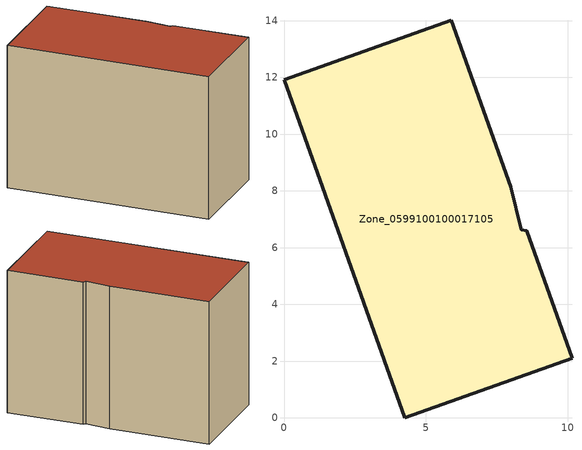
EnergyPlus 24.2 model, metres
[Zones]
Zone_0599100100017105
 floor ground (C_G): 7.99,8.15 8.37,6.62 8.55,6.6 10.15,2.11 4.25,0 0,11.91 5.9,14.02 z0
 wall outside (C_F): 4.25,0 10.15,2.11 8.55,6.6 8.37,6.62 7.99,8.15 5.9,14.02 0,11.91 4.25,0 z0:9.03
 roof outside (C_R): 8.37,6.62 7.99,8.15 5.9,14.02 0,11.91 4.25,0 10.15,2.11 8.55,6.6 z9.03
[BUILDING]
Pand.0599100100017105: North Axis=0; Terrain=City; Loads Convergence Tolerance Value=0.04; Temperature Convergence Tolerance Value=0.4; Solar Distribution=FullExterior; Maximum Number of Warmup Days=25; Minimum Number of Warmup Days=1
[Site:Location]
Rotterdam.The.Hague.AP_ZH_NLD Design_Conditions: Latitude=51.96; Longitude=4.45; Time Zone=1; Elevation=-4.5
[SITE:GROUNDTEMPERATURE:BUILDINGSURFACE]
18, 18, 18, 18, 18, 18, 18, 18, 18, 18, 18, 18
[MATERIAL] Thermal Absorptance=0.9; Solar Absorptance=0.7; Visible Absorptance=0.7
Name | Roughness | Thickness | Conductivity | Density | Specific Heat
G.TC.2015-2018 | MediumSmooth | 0.15 | 0.0428571 | 540 | 1210
F.TC.2015-2018 | Rough | 0.3 | 0.0666667 | 1920 | 840
R.TC.2015-2018 | MediumRough | 0.2 | 0.0333333 | 1500 | 1000
[CONSTRUCTION]
C_G: G.TC.2015-2018
C_F: F.TC.2015-2018
C_R: R.TC.2015-2018
[ZONE]
Zone_0599100100017105: Type=1; Multiplier=1; Ceiling Height=Autocalculate; Volume=Autocalculate; Floor Area=autocalculate; Part of Total Floor Area=Yes
[ZONEINFILTRATION:DESIGNFLOWRATE]
Infil_Zone_0599100100017105: Zone or ZoneList or Space or SpaceList=Zone_0599100100017105; Schedule=AlwaysOn; Design Flow Rate Calculation Method=Flow/Area; Flow Rate per Floor Area=0.0015; Constant Term Coefficient=1; Temperature Term Coefficient=0; Velocity Term Coefficient=0; Velocity Squared Term Coefficient=0
[HVACTEMPLATE:ZONE:IDEALLOADSAIRSYSTEM]
Zone_0599100100017105: Maximum Heating Supply Air Temperature=50; Minimum Cooling Supply Air Temperature=13; Maximum Heating Supply Air Humidity Ratio=0.0156; Minimum Cooling Supply Air Humidity Ratio=0.0077; Heating Limit=NoLimit; Cooling Limit=NoLimit; Dehumidification Control Type=ConstantSensibleHeatRatio; Cooling Sensible Heat Ratio=0.7; Dehumidification Setpoint=60; Humidification Control Type=None; Humidification Setpoint=30; Outdoor Air Method=None; Outdoor Air Flow Rate per Person=0.00944; Outdoor Air Flow Rate per Zone Floor Area=0; Outdoor Air Flow Rate per Zone=0; Demand Controlled Ventilation Type=None; Outdoor Air Economizer Type=NoEconomizer; Heat Recovery Type=None; Sensible Heat Recovery Effectiveness=0.7; Latent Heat Recovery Effectiveness=0.65
[ZONECONTROL:THERMOSTAT]
ThermostatControl_Zone_0599100100017105: Zone or ZoneList=Zone_0599100100017105; Control Type Schedule=DualSetpointControlType; Control 1=Thermostat_Zone_0599100100017105; Temperature Difference Between Cutout And Setpoint=0
[THERMOSTATSETPOINT:DUALSETPOINT]
Thermostat_Zone_0599100100017105: Heating Setpoint Temperature Schedule=HeatingSetpoint_Zone_0599100100017105; Cooling Setpoint Temperature Schedule=CoolingSetpoint_Zone_0599100100017105
[SCHEDULE:COMPACT]
HeatingSetpoint_Zone_0599100100017105: Through: 12/31, For: AllDays, Until: 24:00, 21
CoolingSetpoint_Zone_0599100100017105: Through: 12/31, For: AllDays, Until: 24:00, 24
DualSetpointControlType: Through: 12/31, For: AllDays, Until: 24:00, 4
AlwaysOn: Through: 12/31, For: AllDays, Until: 24:00, 1
